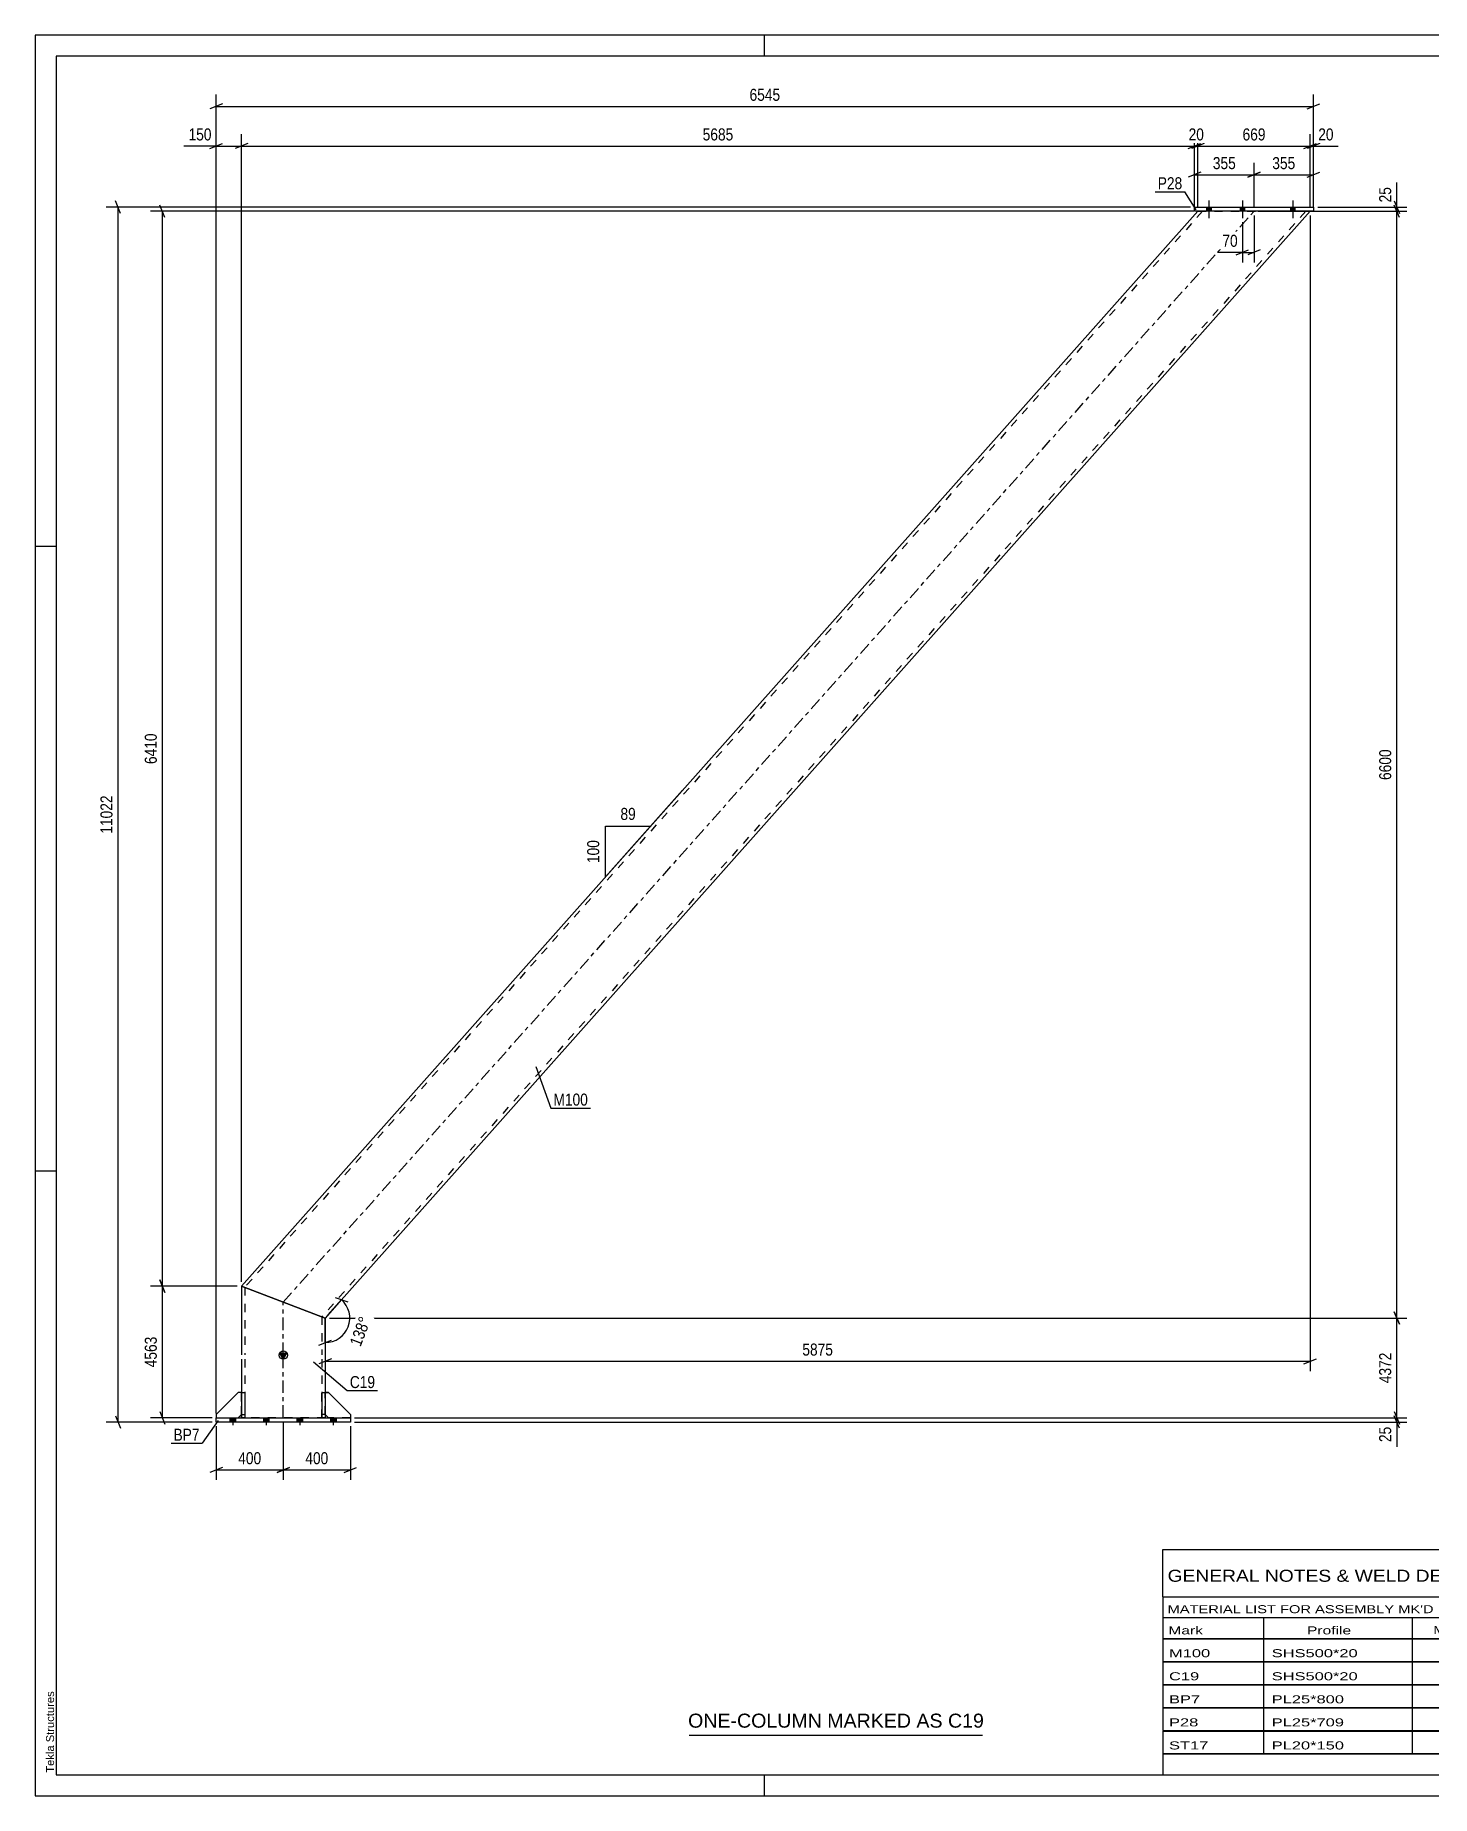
# Model space of a CAD drawing. Header units: millimetres. Extents: x 0 to 594, y 0 to 420.
# Drawn here: x 0 to 333.2, y 0 to 420 of the extents above; entities that cross this region are included whole.
import ezdxf

# ---------------------------------------------------------------- set-up
doc = ezdxf.new("R2010")
doc.units = ezdxf.units.MM
doc.linetypes.add('DXK_LINE_DOT2', pattern=[3.9198, 1.9599, -1.9599])
doc.linetypes.add('DXK_LINE_DOT3', pattern=[5.9187, 2.979, -0.9799, 0.9799, -0.9799])
doc.styles.add('Arial', font='ARIAL.TTF', dxfattribs={"height": 0.2})
doc.styles.add('Arial Narrow', font='ARIALN.TTF', dxfattribs={"height": 0.2})

# ---------------------------------------------------------------- blocks, each defined once
blk = doc.blocks.new('Unknown-708392216-1134')
at = {"color": 5, "linetype": 'Continuous'}
for p, q in [((594, 420), (0, 420)), ((0, 420), (0, 0)), ((174, 415), (174, 420)), ((589, 415), (5, 415)), ((5, 415), (5, 5)), ((5, 298), (0, 298)), ((5, 149), (0, 149)), ((5, 5), (589, 5)), ((174, 0), (174, 5)), ((0, 0), (594, 0))]:
    blk.add_line(p, q, dxfattribs=at)
at = {"color": 174, "linetype": 'Continuous', "style": 'Arial'}
blk.add_text('Tekla Structures', height=1.9102, rotation=90, dxfattribs=at).set_placement((4.5, 5.5))
blk = doc.blocks.new('Bolt-708392216-1570 - 1568')
at = {"linetype": 'Continuous'}
for points in [[(280.54, 378.99), (279.46, 378.99), (279.46, 377.99), (280.54, 377.99)], [(288.54, 378.99), (287.46, 378.99), (287.46, 377.99), (288.54, 377.99)], [(300.54, 378.99), (299.46, 378.99), (299.46, 377.99), (300.54, 377.99)]]:
    blk.add_hatch(color=1, dxfattribs=at).paths.add_polyline_path(points)
at = {"color": 1, "linetype": 'Continuous'}
for p, q in [((279.46, 378.99), (279.46, 377.99)), ((280, 380.59), (280, 376.39)), ((280.54, 378.99), (280.54, 377.99)), ((287.46, 378.99), (287.46, 377.99)), ((288, 380.59), (288, 376.39)), ((288.54, 378.99), (288.54, 377.99)), ((299.46, 378.99), (299.46, 377.99)), ((300, 380.59), (300, 376.39)), ((300.54, 378.99), (300.54, 377.99))]:
    blk.add_line(p, q, dxfattribs=at)
blk = doc.blocks.new('Part-708392216-1575 - 1568')
at = {"color": 2, "linetype": 'Continuous'}
for p, q in [((49.19, 121.6), (277.4, 377.99)), ((69.19, 113.98), (304.17, 377.99)), ((49.19, 121.6), (69.19, 113.98))]:
    blk.add_line(p, q, dxfattribs=at)
at = {"color": 7, "linetype": 'DXK_LINE_DOT2'}
for p, q in [((278.47, 377.99), (49.99, 121.29)), ((303.1, 377.99), (68.39, 114.29)), ((277.4, 377.99), (304.17, 377.99))]:
    blk.add_line(p, q, dxfattribs=at)
at = {"color": 7, "linetype": 'DXK_LINE_DOT3'}
blk.add_line((59.19, 117.79), (290.78, 377.99), dxfattribs=at)
blk = doc.blocks.new('Part-708392216-1597 - 1568')
at = {"linetype": 'Continuous'}
blk.add_hatch(color=2, dxfattribs=at).paths.add_polyline_path([(59.19, 104.23), (58.39, 105.63), (59.99, 105.63)])
at = {"color": 2, "linetype": 'Continuous'}
for p, q in [((49.19, 121.6), (49.19, 105.17)), ((69.19, 113.98), (49.19, 121.6)), ((69.19, 113.98), (69.19, 105.17)), ((59.19, 104.23), (58.39, 105.63)), ((58.39, 105.63), (59.99, 105.63)), ((59.99, 105.63), (59.19, 104.23)), ((49.19, 104.17), (49.19, 96.17)), ((69.19, 104.17), (69.19, 96.17))]:
    blk.add_line(p, q, dxfattribs=at)
at = {"color": 7, "linetype": 'DXK_LINE_DOT2'}
for p, q in [((49.99, 121.29), (49.99, 105.17)), ((68.39, 114.29), (68.39, 105.17)), ((49.99, 104.17), (49.99, 90.17)), ((68.39, 104.17), (68.39, 90.17)), ((49.19, 96.17), (49.19, 90.17)), ((69.19, 96.17), (69.19, 90.17)), ((69.19, 90.17), (49.19, 90.17))]:
    blk.add_line(p, q, dxfattribs=at)
at = {"color": 7, "linetype": 'DXK_LINE_DOT3'}
for p, q in [((59.19, 105.17), (59.19, 117.79)), ((59.19, 90.17), (59.19, 104.17))]:
    blk.add_line(p, q, dxfattribs=at)
at = {"color": 2, "linetype": 'Continuous'}
blk.add_circle((59.19, 105.13), 1, dxfattribs=at)
blk = doc.blocks.new('Bolt-708392216-1582 - 1568')
at = {"linetype": 'Continuous'}
for points in [[(47.85, 90.17), (46.53, 90.17), (46.53, 89.17), (47.85, 89.17)], [(47.85, 90.17), (46.53, 90.17), (46.53, 89.17), (47.85, 89.17)], [(47.85, 90.17), (46.53, 90.17), (46.53, 89.17), (47.85, 89.17)], [(47.85, 90.17), (46.53, 90.17), (46.53, 89.17), (47.85, 89.17)], [(55.85, 90.17), (54.53, 90.17), (54.53, 89.17), (55.85, 89.17)], [(55.85, 90.17), (54.53, 90.17), (54.53, 89.17), (55.85, 89.17)], [(63.85, 90.17), (62.53, 90.17), (62.53, 89.17), (63.85, 89.17)], [(63.85, 90.17), (62.53, 90.17), (62.53, 89.17), (63.85, 89.17)], [(71.85, 90.17), (70.53, 90.17), (70.53, 89.17), (71.85, 89.17)], [(71.85, 90.17), (70.53, 90.17), (70.53, 89.17), (71.85, 89.17)], [(71.85, 90.17), (70.53, 90.17), (70.53, 89.17), (71.85, 89.17)], [(71.85, 90.17), (70.53, 90.17), (70.53, 89.17), (71.85, 89.17)]]:
    blk.add_hatch(color=1, dxfattribs=at).paths.add_polyline_path(points)
at = {"color": 1, "linetype": 'Continuous'}
for p, q in [((46.53, 89.17), (46.53, 90.17)), ((46.53, 89.17), (46.53, 90.17)), ((46.53, 89.17), (46.53, 90.17)), ((46.53, 89.17), (46.53, 90.17)), ((47.19, 88.41), (47.19, 90.17)), ((47.19, 88.41), (47.19, 90.17)), ((47.19, 88.41), (47.19, 90.17)), ((47.19, 88.41), (47.19, 90.17)), ((47.85, 89.17), (47.85, 90.17)), ((47.85, 89.17), (47.85, 90.17)), ((47.85, 89.17), (47.85, 90.17)), ((47.85, 89.17), (47.85, 90.17)), ((54.53, 89.17), (54.53, 90.17)), ((54.53, 89.17), (54.53, 90.17)), ((55.19, 88.41), (55.19, 90.17)), ((55.19, 88.41), (55.19, 90.17)), ((55.85, 89.17), (55.85, 90.17)), ((55.85, 89.17), (55.85, 90.17)), ((62.53, 89.17), (62.53, 90.17)), ((62.53, 89.17), (62.53, 90.17)), ((63.19, 88.41), (63.19, 90.17)), ((63.19, 88.41), (63.19, 90.17)), ((63.85, 89.17), (63.85, 90.17)), ((63.85, 89.17), (63.85, 90.17)), ((70.53, 89.17), (70.53, 90.17)), ((70.53, 89.17), (70.53, 90.17)), ((70.53, 89.17), (70.53, 90.17)), ((70.53, 89.17), (70.53, 90.17)), ((71.19, 88.41), (71.19, 90.17)), ((71.19, 88.41), (71.19, 90.17)), ((71.19, 88.41), (71.19, 90.17)), ((71.19, 88.41), (71.19, 90.17)), ((71.85, 89.17), (71.85, 90.17)), ((71.85, 89.17), (71.85, 90.17)), ((71.85, 89.17), (71.85, 90.17)), ((71.85, 89.17), (71.85, 90.17))]:
    blk.add_line(p, q, dxfattribs=at)
blk = doc.blocks.new('Bolt-708392216-1598 - 1568')
at = {"linetype": 'Continuous'}
for points in [[(280.54, 378.99), (279.46, 378.99), (279.46, 377.99), (280.54, 377.99)], [(288.54, 378.99), (287.46, 378.99), (287.46, 377.99), (288.54, 377.99)], [(300.54, 378.99), (299.46, 378.99), (299.46, 377.99), (300.54, 377.99)]]:
    blk.add_hatch(color=1, dxfattribs=at).paths.add_polyline_path(points)
at = {"color": 1, "linetype": 'Continuous'}
for p, q in [((279.46, 378.99), (279.46, 377.99)), ((280, 380.59), (280, 376.39)), ((280.54, 378.99), (280.54, 377.99)), ((287.46, 378.99), (287.46, 377.99)), ((288, 380.59), (288, 376.39)), ((288.54, 378.99), (288.54, 377.99)), ((299.46, 378.99), (299.46, 377.99)), ((300, 380.59), (300, 376.39)), ((300.54, 378.99), (300.54, 377.99))]:
    blk.add_line(p, q, dxfattribs=at)
blk = doc.blocks.new('Part-708392216-1603 - 1568')
at = {"color": 2, "linetype": 'Continuous'}
for p, q in [((276.6, 377.99), (276.6, 378.99)), ((276.6, 378.99), (304.97, 378.99)), ((304.97, 378.99), (304.97, 377.99)), ((304.97, 377.99), (276.6, 377.99))]:
    blk.add_line(p, q, dxfattribs=at)
blk = doc.blocks.new('Part-708392216-1618 - 1568')
at = {"color": 2, "linetype": 'Continuous'}
for p, q in [((43.19, 89.17), (43.19, 90.17)), ((43.19, 90.17), (75.19, 90.17)), ((75.19, 89.17), (43.19, 89.17)), ((75.19, 90.17), (75.19, 89.17))]:
    blk.add_line(p, q, dxfattribs=at)
blk = doc.blocks.new('Part-708392216-1619 - 1568')
at = {"color": 2, "linetype": 'Continuous'}
for p, q in [((68.39, 96.17), (68.39, 90.17)), ((68.39, 96.17), (69.19, 96.17)), ((69.19, 96.17), (69.19, 90.17)), ((69.19, 90.97), (68.39, 90.97)), ((68.39, 90.17), (69.19, 90.17))]:
    blk.add_line(p, q, dxfattribs=at)
blk = doc.blocks.new('Part-708392216-1620 - 1568')
at = {"color": 2, "linetype": 'Continuous'}
for p, q in [((48.39, 96.17), (43.19, 90.97)), ((49.19, 96.17), (48.39, 96.17)), ((43.19, 90.97), (43.19, 90.17)), ((48.39, 90.17), (49.19, 90.97))]:
    blk.add_line(p, q, dxfattribs=at)
at = {"color": 7, "linetype": 'DXK_LINE_DOT2'}
for p, q in [((49.19, 96.17), (49.19, 90.97)), ((43.19, 90.17), (48.39, 90.17))]:
    blk.add_line(p, q, dxfattribs=at)
blk = doc.blocks.new('Part-708392216-1621 - 1568')
at = {"color": 7, "linetype": 'DXK_LINE_DOT2'}
for p, q in [((68.39, 90.17), (68.39, 96.17)), ((68.39, 96.17), (69.19, 96.17)), ((69.19, 96.17), (69.19, 90.17)), ((69.19, 90.97), (68.39, 90.97)), ((69.19, 90.17), (68.39, 90.17))]:
    blk.add_line(p, q, dxfattribs=at)
blk = doc.blocks.new('Part-708392216-1622 - 1568')
at = {"color": 7, "linetype": 'DXK_LINE_DOT2'}
for p, q in [((48.39, 96.17), (43.19, 90.97)), ((49.19, 96.17), (48.39, 96.17)), ((49.19, 90.97), (49.19, 96.17)), ((43.19, 90.97), (43.19, 90.17)), ((43.19, 90.17), (48.39, 90.17)), ((48.39, 90.17), (49.19, 90.97))]:
    blk.add_line(p, q, dxfattribs=at)
blk = doc.blocks.new('Part-708392216-1623 - 1568')
at = {"color": 2, "linetype": 'Continuous'}
for p, q in [((49.19, 96.17), (49.19, 90.17)), ((49.19, 96.17), (49.99, 96.17)), ((49.99, 96.17), (49.99, 90.17)), ((49.19, 90.97), (49.99, 90.97)), ((49.19, 90.17), (49.99, 90.17))]:
    blk.add_line(p, q, dxfattribs=at)
blk = doc.blocks.new('Part-708392216-1624 - 1568')
at = {"color": 2, "linetype": 'Continuous'}
for p, q in [((69.99, 96.17), (69.19, 96.17)), ((75.19, 90.97), (69.99, 96.17)), ((69.99, 90.17), (69.19, 90.97)), ((75.19, 90.97), (75.19, 90.17))]:
    blk.add_line(p, q, dxfattribs=at)
at = {"color": 7, "linetype": 'DXK_LINE_DOT2'}
for p, q in [((69.19, 90.97), (69.19, 96.17)), ((75.19, 90.17), (69.99, 90.17))]:
    blk.add_line(p, q, dxfattribs=at)
blk = doc.blocks.new('Part-708392216-1625 - 1568')
at = {"color": 7, "linetype": 'DXK_LINE_DOT2'}
for p, q in [((49.19, 90.17), (49.19, 96.17)), ((49.19, 96.17), (49.99, 96.17)), ((49.99, 96.17), (49.99, 90.17)), ((49.19, 90.97), (49.99, 90.97)), ((49.99, 90.17), (49.19, 90.17))]:
    blk.add_line(p, q, dxfattribs=at)
blk = doc.blocks.new('Part-708392216-1626 - 1568')
at = {"color": 7, "linetype": 'DXK_LINE_DOT2'}
for p, q in [((69.19, 90.97), (69.19, 96.17)), ((69.19, 96.17), (69.99, 96.17)), ((69.99, 96.17), (75.19, 90.97)), ((69.99, 90.17), (69.19, 90.97)), ((75.19, 90.17), (69.99, 90.17)), ((75.19, 90.97), (75.19, 90.17))]:
    blk.add_line(p, q, dxfattribs=at)
blk = doc.blocks.new('StraightDimension-708392216-5491 - 1568')
at = {"color": 7, "linetype": 'Continuous'}
for p, q in [((288, 375.39), (288, 365.77)), ((290.78, 376.99), (290.78, 365.77)), ((286.5, 367.57), (289.5, 368.77)), ((288, 368.17), (290.78, 368.17)), ((292.28, 368.77), (289.28, 367.57))]:
    blk.add_line(p, q, dxfattribs=at)
at = {"color": 0}
blk.add_wipeout([(287.47, 368.92), (287.47, 373.12), (282.62, 373.12), (282.62, 368.92)], dxfattribs=at)
at = {"color": 7, "linetype": 'Continuous'}
blk.add_line((288, 368.17), (282.09, 368.17), dxfattribs=at)
blk.add_line((288, 368.17), (282.09, 368.17), dxfattribs=at)
at = {"color": 3, "style": 'Arial Narrow'}
blk.add_text('70', height=2.863, dxfattribs=at).set_placement((283.22, 369.52))
blk = doc.blocks.new('StraightDimension-708392216-1790 - 1568')
at = {"color": 7, "linetype": 'Continuous'}
for p, q in [((70.19, 113.98), (327.25, 113.98)), ((325.45, 112.48), (324.25, 115.48)), ((324.85, 90.17), (324.85, 113.98)), ((76.19, 90.17), (327.25, 90.17)), ((324.25, 91.67), (325.45, 88.67))]:
    blk.add_line(p, q, dxfattribs=at)
at = {"color": 0}
blk.add_wipeout([(324.1, 106.33), (319.9, 106.33), (319.9, 97.82), (324.1, 97.82)], dxfattribs=at)
at = {"color": 3, "style": 'Arial Narrow'}
blk.add_text('4372', height=2.863, rotation=90.0002, dxfattribs=at).set_placement((323.5, 98.42))
blk = doc.blocks.new('StraightDimension-708392216-1875 - 1568')
at = {"color": 7, "linetype": 'Continuous'}
for p, q in [((304.17, 378.99), (304.17, 396.4)), ((304.97, 378.99), (304.97, 396.4)), ((302.67, 392.95), (305.67, 394.15)), ((306.47, 394.15), (303.47, 392.95)), ((304.17, 393.55), (304.97, 393.55))]:
    blk.add_line(p, q, dxfattribs=at)
at = {"color": 0}
blk.add_wipeout([(310.35, 394.3), (310.35, 398.5), (305.5, 398.5), (305.5, 394.3)], dxfattribs=at)
at = {"color": 7, "linetype": 'Continuous'}
blk.add_line((304.97, 393.55), (310.88, 393.55), dxfattribs=at)
blk.add_line((304.97, 393.55), (310.88, 393.55), dxfattribs=at)
at = {"color": 3, "style": 'Arial Narrow'}
blk.add_text('20', height=2.863, dxfattribs=at).set_placement((306.1, 394.9))
blk = doc.blocks.new('StraightDimension-708392216-1806 - 1568')
at = {"color": 7, "linetype": 'Continuous'}
for p, q in [((325.45, 376.49), (324.25, 379.49)), ((291.78, 377.99), (327.25, 377.99)), ((324.85, 113.98), (324.85, 377.99)), ((70.19, 113.98), (327.25, 113.98)), ((324.25, 115.48), (325.45, 112.48))]:
    blk.add_line(p, q, dxfattribs=at)
at = {"color": 0}
blk.add_wipeout([(324.1, 250.24), (319.9, 250.24), (319.9, 241.73), (324.1, 241.73)], dxfattribs=at)
at = {"color": 3, "style": 'Arial Narrow'}
blk.add_text('6600', height=2.863, rotation=90.0002, dxfattribs=at).set_placement((323.5, 242.33))
blk = doc.blocks.new('StraightDimension-708392216-1750 - 1568')
at = {"color": 7, "linetype": 'Continuous'}
for p, q in [((44.69, 403.6), (41.69, 402.4)), ((43.19, 91.17), (43.19, 405.85)), ((303.47, 402.4), (306.47, 403.6)), ((304.97, 378.99), (304.97, 405.85)), ((43.19, 403), (304.97, 403))]:
    blk.add_line(p, q, dxfattribs=at)
at = {"color": 0}
blk.add_wipeout([(178.34, 403.75), (178.34, 407.95), (169.82, 407.95), (169.82, 403.75)], dxfattribs=at)
at = {"color": 3, "style": 'Arial Narrow'}
blk.add_text('6545', height=2.863, dxfattribs=at).set_placement((170.42, 404.35))
blk = doc.blocks.new('StraightDimension-708392216-1629 - 1568')
at = {"color": 7, "linetype": 'Continuous'}
for p, q in [((304.17, 376.99), (304.17, 101.27)), ((69.19, 112.98), (69.19, 101.27)), ((70.69, 104.27), (67.69, 103.07)), ((69.19, 103.67), (304.17, 103.67)), ((302.67, 103.07), (305.67, 104.27))]:
    blk.add_line(p, q, dxfattribs=at)
at = {"color": 0}
blk.add_wipeout([(190.94, 104.42), (190.94, 108.62), (182.42, 108.62), (182.42, 104.42)], dxfattribs=at)
at = {"color": 3, "style": 'Arial Narrow'}
blk.add_text('5875', height=2.863, dxfattribs=at).set_placement((183.02, 105.02))
blk = doc.blocks.new('AngleDimension-708392216-1659 - 1568')
at = {"color": 7, "linetype": 'Continuous'}
for p, q in [((73.08, 118.36), (69.19, 113.98)), ((69.85, 114.73), (73.08, 118.36)), ((71.56, 118.91), (74.6, 117.81)), ((69.19, 108.12), (69.19, 113.98)), ((67.69, 107.52), (70.69, 108.72))]:
    blk.add_line(p, q, dxfattribs=at)
blk.add_arc((69.19, 113.98), 5.86, 270, 48.328, dxfattribs=at)
at = {"color": 0}
blk.add_wipeout([(80.91, 113.96), (76.98, 115.45), (74.03, 107.71), (77.96, 106.21)], dxfattribs=at)
at = {"color": 3, "style": 'Arial Narrow'}
blk.add_text('138°', height=2.863, rotation=69.1617, dxfattribs=at).set_placement((77.61, 106.99))
blk = doc.blocks.new('StraightDimension-708392216-1737 - 1568')
at = {"color": 7, "linetype": 'Continuous'}
for p, q in [((275.6, 378.99), (16.93, 378.99)), ((20.38, 377.49), (19.18, 380.49)), ((19.78, 89.17), (19.78, 378.99)), ((42.19, 89.17), (16.93, 89.17)), ((19.18, 90.67), (20.38, 87.67))]:
    blk.add_line(p, q, dxfattribs=at)
at = {"color": 0}
blk.add_wipeout([(19.03, 239.25), (14.83, 239.25), (14.83, 228.91), (19.03, 228.91)], dxfattribs=at)
at = {"color": 3, "style": 'Arial Narrow'}
blk.add_text('11022', height=2.863, rotation=90.0002, dxfattribs=at).set_placement((18.43, 229.51))
blk = doc.blocks.new('StraightDimension-708392216-1760 - 1568')
at = {"color": 7, "linetype": 'Continuous'}
for p, q in [((278.1, 387.31), (275.1, 386.11)), ((276.6, 378.99), (276.6, 389.56)), ((276.6, 386.71), (290.78, 386.71)), ((289.28, 386.11), (292.28, 387.31)), ((290.78, 378.99), (290.78, 389.56))]:
    blk.add_line(p, q, dxfattribs=at)
at = {"color": 0}
blk.add_wipeout([(287.03, 387.46), (287.03, 391.66), (280.35, 391.66), (280.35, 387.46)], dxfattribs=at)
at = {"color": 3, "style": 'Arial Narrow'}
blk.add_text('355', height=2.863, dxfattribs=at).set_placement((280.95, 388.06))
blk = doc.blocks.new('StraightDimension-708392216-1770 - 1568')
at = {"color": 7, "linetype": 'Continuous'}
for p, q in [((292.28, 387.31), (289.28, 386.11)), ((290.78, 378.99), (290.78, 389.56)), ((290.78, 386.71), (304.97, 386.71)), ((303.47, 386.11), (306.47, 387.31)), ((304.97, 378.99), (304.97, 389.56))]:
    blk.add_line(p, q, dxfattribs=at)
at = {"color": 0}
blk.add_wipeout([(301.22, 387.46), (301.22, 391.66), (294.54, 391.66), (294.54, 387.46)], dxfattribs=at)
at = {"color": 3, "style": 'Arial Narrow'}
blk.add_text('355', height=2.863, dxfattribs=at).set_placement((295.14, 388.06))
blk = doc.blocks.new('StraightDimension-708392216-1781 - 1568')
at = {"color": 7, "linetype": 'Continuous'}
for p, q in [((76.19, 90.17), (327.25, 90.17)), ((76.19, 89.17), (327.25, 89.17)), ((324.25, 91.67), (325.45, 88.67)), ((325.45, 87.67), (324.25, 90.67)), ((324.85, 89.17), (324.85, 90.17))]:
    blk.add_line(p, q, dxfattribs=at)
at = {"color": 0}
blk.add_wipeout([(324.1, 88.64), (319.9, 88.64), (319.9, 83.78), (324.1, 83.78)], dxfattribs=at)
at = {"color": 7, "linetype": 'Continuous'}
blk.add_line((324.85, 89.17), (324.85, 83.26), dxfattribs=at)
blk.add_line((324.85, 89.17), (324.85, 83.26), dxfattribs=at)
at = {"color": 3, "style": 'Arial Narrow'}
blk.add_text('25', height=2.863, rotation=90.0002, dxfattribs=at).set_placement((323.5, 84.38))
blk = doc.blocks.new('StraightDimension-708392216-1887 - 1568')
at = {"color": 7, "linetype": 'Continuous'}
for p, q in [((277.4, 378.99), (277.4, 396.4)), ((304.17, 378.99), (304.17, 396.4)), ((278.9, 394.15), (275.9, 392.95)), ((277.4, 393.55), (304.17, 393.55)), ((302.67, 392.95), (305.67, 394.15))]:
    blk.add_line(p, q, dxfattribs=at)
at = {"color": 0}
blk.add_wipeout([(294.13, 394.3), (294.13, 398.5), (287.44, 398.5), (287.44, 394.3)], dxfattribs=at)
at = {"color": 3, "style": 'Arial Narrow'}
blk.add_text('669', height=2.863, dxfattribs=at).set_placement((288.04, 394.9))
blk = doc.blocks.new('StraightDimension-708392216-1823 - 1568')
at = {"color": 7, "linetype": 'Continuous'}
for p, q in [((305.97, 378.99), (327.25, 378.99)), ((324.25, 380.49), (325.45, 377.49)), ((325.45, 376.49), (324.25, 379.49)), ((324.85, 377.99), (324.85, 378.99)), ((291.78, 377.99), (327.25, 377.99))]:
    blk.add_line(p, q, dxfattribs=at)
at = {"color": 0}
blk.add_wipeout([(324.1, 384.37), (319.9, 384.37), (319.9, 379.51), (324.1, 379.51)], dxfattribs=at)
at = {"color": 7, "linetype": 'Continuous'}
blk.add_line((324.85, 378.99), (324.85, 384.89), dxfattribs=at)
blk.add_line((324.85, 378.99), (324.85, 384.89), dxfattribs=at)
at = {"color": 3, "style": 'Arial Narrow'}
blk.add_text('25', height=2.863, rotation=90.0002, dxfattribs=at).set_placement((323.5, 380.11))
blk = doc.blocks.new('StraightDimension-708392216-1834 - 1568')
at = {"color": 7, "linetype": 'Continuous'}
for p, q in [((59.19, 89.17), (59.19, 75.35)), ((75.19, 88.17), (75.19, 75.35)), ((60.69, 78.35), (57.69, 77.15)), ((59.19, 77.75), (75.19, 77.75)), ((73.69, 77.15), (76.69, 78.35))]:
    blk.add_line(p, q, dxfattribs=at)
at = {"color": 0}
blk.add_wipeout([(70.53, 78.5), (70.53, 82.7), (63.84, 82.7), (63.84, 78.5)], dxfattribs=at)
at = {"color": 3, "style": 'Arial Narrow'}
blk.add_text('400', height=2.863, dxfattribs=at).set_placement((64.44, 79.1))
blk = doc.blocks.new('StraightDimension-708392216-1907 - 1568')
at = {"color": 7, "linetype": 'Continuous'}
for p, q in [((49.19, 122.6), (49.19, 396.4)), ((276.6, 378.99), (276.6, 396.4)), ((50.69, 394.15), (47.69, 392.95)), ((49.19, 393.55), (276.6, 393.55)), ((275.1, 392.95), (278.1, 394.15))]:
    blk.add_line(p, q, dxfattribs=at)
at = {"color": 0}
blk.add_wipeout([(167.15, 394.3), (167.15, 398.5), (158.64, 398.5), (158.64, 394.3)], dxfattribs=at)
at = {"color": 3, "style": 'Arial Narrow'}
blk.add_text('5685', height=2.863, dxfattribs=at).set_placement((159.24, 394.9))
blk = doc.blocks.new('StraightDimension-708392216-1843 - 1568')
at = {"color": 7, "linetype": 'Continuous'}
for p, q in [((59.19, 89.17), (59.19, 75.35)), ((43.19, 88.17), (43.19, 75.35)), ((44.69, 78.35), (41.69, 77.15)), ((43.19, 77.75), (59.19, 77.75)), ((57.69, 77.15), (60.69, 78.35))]:
    blk.add_line(p, q, dxfattribs=at)
at = {"color": 0}
blk.add_wipeout([(54.53, 78.5), (54.53, 82.7), (47.84, 82.7), (47.84, 78.5)], dxfattribs=at)
at = {"color": 3, "style": 'Arial Narrow'}
blk.add_text('400', height=2.863, dxfattribs=at).set_placement((48.44, 79.1))
blk = doc.blocks.new('StraightDimension-708392216-1853 - 1568')
at = {"color": 7, "linetype": 'Continuous'}
for p, q in [((30.95, 376.49), (29.75, 379.49)), ((276.4, 377.99), (27.5, 377.99)), ((30.35, 121.6), (30.35, 377.99)), ((29.75, 123.1), (30.95, 120.1)), ((48.19, 121.6), (27.5, 121.6))]:
    blk.add_line(p, q, dxfattribs=at)
at = {"color": 0}
blk.add_wipeout([(29.6, 254.05), (25.4, 254.05), (25.4, 245.53), (29.6, 245.53)], dxfattribs=at)
at = {"color": 3, "style": 'Arial Narrow'}
blk.add_text('6410', height=2.863, rotation=90.0002, dxfattribs=at).set_placement((29, 246.13))
blk = doc.blocks.new('StraightDimension-708392216-1863 - 1568')
at = {"color": 7, "linetype": 'Continuous'}
for p, q in [((30.95, 120.1), (29.75, 123.1)), ((48.19, 121.6), (27.5, 121.6)), ((30.35, 90.17), (30.35, 121.6)), ((42.19, 90.17), (27.5, 90.17)), ((29.75, 91.67), (30.95, 88.67))]:
    blk.add_line(p, q, dxfattribs=at)
at = {"color": 0}
blk.add_wipeout([(29.6, 110.14), (25.4, 110.14), (25.4, 101.62), (29.6, 101.62)], dxfattribs=at)
at = {"color": 3, "style": 'Arial Narrow'}
blk.add_text('4563', height=2.863, rotation=90.0002, dxfattribs=at).set_placement((29, 102.22))
blk = doc.blocks.new('StraightDimension-708392216-1896 - 1568')
at = {"color": 7, "linetype": 'Continuous'}
for p, q in [((276.6, 378.99), (276.6, 396.4)), ((277.4, 378.99), (277.4, 396.4)), ((275.1, 392.95), (278.1, 394.15)), ((278.9, 394.15), (275.9, 392.95)), ((276.6, 393.55), (277.4, 393.55))]:
    blk.add_line(p, q, dxfattribs=at)
at = {"color": 0}
blk.add_wipeout([(279.43, 394.3), (279.43, 398.5), (274.57, 398.5), (274.57, 394.3)], dxfattribs=at)
at = {"color": 3, "style": 'Arial Narrow'}
blk.add_text('20', height=2.863, dxfattribs=at).set_placement((275.17, 394.9))
blk = doc.blocks.new('StraightDimension-708392216-1923 - 1568')
at = {"color": 7, "linetype": 'Continuous'}
for p, q in [((43.19, 91.17), (43.19, 396.4)), ((49.19, 122.6), (49.19, 396.4)), ((41.69, 392.95), (44.69, 394.15)), ((43.19, 393.55), (49.19, 393.55)), ((50.69, 394.15), (47.69, 392.95))]:
    blk.add_line(p, q, dxfattribs=at)
at = {"color": 0}
blk.add_wipeout([(42.66, 394.3), (42.66, 398.5), (35.98, 398.5), (35.98, 394.3)], dxfattribs=at)
at = {"color": 7, "linetype": 'Continuous'}
blk.add_line((43.19, 393.55), (35.45, 393.55), dxfattribs=at)
blk.add_line((43.19, 393.55), (35.45, 393.55), dxfattribs=at)
at = {"color": 3, "style": 'Arial Narrow'}
blk.add_text('150', height=2.863, dxfattribs=at).set_placement((36.58, 394.9))
blk = doc.blocks.new('AngleDimension-708392216-4715 - 1568')
at = {"color": 7, "linetype": 'Continuous'}
for p, q in [((154.45, 239.86), (146.83, 231.3)), ((136.06, 231.3), (146.83, 231.3)), ((136.06, 219.19), (146.83, 231.3)), ((136.06, 219.19), (136.06, 231.3))]:
    blk.add_line(p, q, dxfattribs=at)
at = {"color": 0}
for points in [[(143.87, 232.2), (143.87, 236.4), (139.02, 236.4), (139.02, 232.2)], [(135.16, 228.59), (130.96, 228.59), (130.96, 221.9), (135.16, 221.9)]]:
    blk.add_wipeout(points, dxfattribs=at)
at = {"color": 3, "style": 'Arial Narrow'}
blk.add_text('89', height=2.863, dxfattribs=at).set_placement((139.62, 232.8))
blk.add_text('100', height=2.863, rotation=90.0002, dxfattribs=at).set_placement((134.56, 222.5))
blk = doc.blocks.new('Unknown-708392216-5555')
at = {"color": 7, "linetype": 'Continuous'}
for p, q in [((269, 58.75), (429, 58.75)), ((269, 47.5), (269, 58.75)), ((429, 58.75), (429, 47.5)), ((269, 47.5), (429, 47.5)), ((269, 47.5), (269, 42.5)), ((429, 47.5), (429, 42.5)), ((269, 42.5), (429, 42.5)), ((269, 42.5), (269, 37.5)), ((293, 42.5), (293, 37.5)), ((328.5, 42.5), (328.5, 37.5)), ((354.5, 42.5), (354.5, 37.5)), ((367.5, 42.5), (367.5, 37.5)), ((385, 42.5), (385, 37.5)), ((407, 42.5), (407, 37.5)), ((429, 42.5), (429, 37.5)), ((269, 37.5), (429, 37.5)), ((269, 37.45), (269, 32.05)), ((269, 37.45), (429, 37.45)), ((293, 37.5), (293, 32)), ((328.5, 37.5), (328.5, 32)), ((354.5, 37.5), (354.5, 32)), ((367.5, 37.5), (367.5, 32)), ((385, 37.5), (385, 32)), ((407, 37.5), (407, 32)), ((429, 37.45), (429, 32.05)), ((269, 32.05), (429, 32.05)), ((269, 31.95), (269, 26.55)), ((269, 31.95), (429, 31.95)), ((293, 32), (293, 26.5)), ((328.5, 32), (328.5, 26.5)), ((354.5, 32), (354.5, 26.5)), ((367.5, 32), (367.5, 26.5)), ((385, 32), (385, 26.5)), ((407, 32), (407, 26.5)), ((429, 31.95), (429, 26.55)), ((269, 26.55), (429, 26.55)), ((269, 26.45), (269, 21.05)), ((269, 26.45), (429, 26.45)), ((293, 26.5), (293, 21)), ((328.5, 26.5), (328.5, 21)), ((354.5, 26.5), (354.5, 21)), ((367.5, 26.5), (367.5, 21)), ((385, 26.5), (385, 21)), ((407, 26.5), (407, 21)), ((429, 26.45), (429, 21.05)), ((269, 21.05), (429, 21.05)), ((293, 21), (293, 15.5)), ((328.5, 21), (328.5, 15.5)), ((354.5, 21), (354.5, 15.5)), ((367.5, 21), (367.5, 15.5)), ((385, 21), (385, 15.5)), ((407, 21), (407, 15.5)), ((269, 20.95), (269, 15.55)), ((269, 20.95), (429, 20.95)), ((429, 20.95), (429, 15.55)), ((269, 15.55), (429, 15.55)), ((269, 15.45), (269, 10.05)), ((269, 15.45), (429, 15.45)), ((293, 15.5), (293, 10)), ((328.5, 15.5), (328.5, 10)), ((354.5, 15.5), (354.5, 10)), ((367.5, 15.5), (367.5, 10)), ((385, 15.5), (385, 10)), ((407, 15.5), (407, 10)), ((429, 15.45), (429, 10.05)), ((269, 10.05), (429, 10.05)), ((269, 10), (429, 10)), ((269, 10), (269, 5)), ((385, 10), (385, 5)), ((407, 10), (407, 5)), ((429, 10), (429, 5)), ((269, 5), (429, 5))]:
    blk.add_line(p, q, dxfattribs=at)
at = {"color": 7, "style": 'Arial Narrow'}
for s, height, width, p in [('GENERAL NOTES & WELD DETAILS :', 2.8633, 1.4, (270.15, 51.06)), ('REFER TYP DRAWING TYP-01', 1.9089, 1.6, (353.7, 51.16)), ("MATERIAL LIST FOR ASSEMBLY MK'D", 1.9089, 1.6, (270.15, 43.56)), ('C19', 1.909, 1.794707, (365.2, 43.47)), ('1', 1.91, 1.794707, (391.08, 43.56)), ('No. Required', 1.9089, 1.6, (400.41, 43.56)), ('Mark', 1.909, 1.7, (270.34, 38.5)), ('Profile', 1.909, 1.7, (303.41, 38.5)), ('Material', 1.909, 1.7, (333.54, 38.56)), ('No.', 1.909, 1.7, (358.5, 38.56)), ('Length', 1.909, 1.7, (369, 38.56)), ('Area', 1.909, 1.7, (391.5, 38.56)), ('Weight', 1.909, 1.7, (411, 38.56))]:
    blk.add_text(s, height=height, dxfattribs=dict(at, width=width)).set_placement(p)
at = {"color": 7, "linetype": 'Continuous', "style": 'Arial Narrow'}
for s, height, width, p in [('M100', 1.909, 1.794707, (270.5, 33.06)), ('SHS500*20', 1.909, 1.794707, (295, 33.06)), ('E350', 1.909, 1.794707, (334.74, 33.06)), ('1', 1.91, 1.794707, (358.86, 33.06)), ('9026', 1.909, 1.794707, (371.58, 33.06)), ('17.5', 1.909, 1.794707, (393.13, 33.06)), ('2625.1', 1.909, 1.794707, (409.77, 33.06)), ('C19', 1.909, 1.794707, (270.5, 27.56)), ('SHS500*20', 1.909, 1.794707, (295, 27.56)), ('E350', 1.909, 1.794707, (334.74, 27.56)), ('1', 1.91, 1.794707, (358.86, 27.56)), ('4563', 1.909, 1.794707, (371.58, 27.56)), ('9.0', 1.909, 1.794707, (395.32, 27.56)), ('1346.7', 1.909, 1.794707, (409.77, 27.56)), ('BP7', 1.909, 1.794707, (270.5, 22.06)), ('PL25*800', 1.909, 1.794707, (295, 22.06)), ('E350', 1.909, 1.794707, (334.74, 22.06)), ('1', 1.91, 1.794707, (358.86, 22.06)), ('800', 1.909, 1.794707, (373.77, 22.06)), ('1.4', 1.909, 1.794707, (395.32, 22.06)), ('125.6', 1.909, 1.794707, (411.96, 22.06)), ('P28', 1.909, 1.794707, (270.5, 16.56)), ('PL25*709', 1.909, 1.794707, (295, 16.56)), ('E350', 1.909, 1.794707, (334.74, 16.56)), ('1', 1.91, 1.794707, (358.86, 16.56)), ('740', 1.909, 1.794707, (373.77, 16.56)), ('1.1', 1.909, 1.794707, (395.32, 16.56)), ('103.0', 1.909, 1.794707, (411.96, 16.56)), ('ST17', 1.909, 1.794707, (270.5, 11.06)), ('PL20*150', 1.909, 1.794707, (295, 11.06)), ('E350', 1.909, 1.794707, (334.74, 11.06)), ('8', 1.91, 1.794707, (358.86, 11.06)), ('150', 1.909, 1.794707, (373.77, 11.06)), ('0.0', 1.909, 1.794707, (395.32, 11.06)), ('17.4', 1.909, 1.794707, (414.14, 11.06)), ('Total', 1.909, 1.7, (371.33, 6.5)), ('29.2', 1.909, 1.794707, (392.64, 6.5)), ('4217.8', 1.909, 1.794707, (409.77, 6.5))]:
    blk.add_text(s, height=height, dxfattribs=dict(at, width=width)).set_placement(p)
blk = doc.blocks.new('Unknown-708392216-5556')
at = {"color": 7, "linetype": 'Continuous'}
blk.add_line((156, 14.5), (226, 14.5), dxfattribs=at)
at = {"color": 7, "style": 'Arial'}
blk.add_text('ONE-COLUMN MARKED AS C19', height=3.3428, dxfattribs=at).set_placement((155.76, 16.25))
blk = doc.blocks.new('Mark-708392216-1571 - 1568')
at = {"color": 0}
blk.add_wipeout([(131.86, 164.65), (131.86, 167.65), (123.64, 167.65), (123.64, 164.65)], dxfattribs=at)
blk.add_wipeout([(131.86, 164.65), (131.86, 167.65), (123.64, 167.65), (123.64, 164.65)], dxfattribs=at)
at = {"color": 30, "linetype": 'Continuous'}
for p, q in [((119.41, 173.97), (123.04, 164.05)), ((123.04, 164.05), (132.46, 164.05))]:
    blk.add_line(p, q, dxfattribs=at)
at = {"color": 3, "style": 'Arial Narrow'}
blk.add_text('M100', height=2.863, dxfattribs=at).set_placement((123.64, 164.65))
blk = doc.blocks.new('Mark-708392216-1593 - 1568')
at = {"color": 0}
blk.add_wipeout([(81.09, 97.27), (81.09, 100.27), (75.06, 100.27), (75.06, 97.27)], dxfattribs=at)
blk.add_wipeout([(81.09, 97.27), (81.09, 100.27), (75.06, 100.27), (75.06, 97.27)], dxfattribs=at)
at = {"color": 30, "linetype": 'Continuous'}
for p, q in [((66.36, 103.55), (74.46, 96.67)), ((74.46, 96.67), (81.69, 96.67))]:
    blk.add_line(p, q, dxfattribs=at)
at = {"color": 3, "style": 'Arial Narrow'}
blk.add_text('C19', height=2.863, dxfattribs=at).set_placement((75.06, 97.27))
blk = doc.blocks.new('Mark-708392216-1599 - 1568')
at = {"color": 0}
blk.add_wipeout([(273.66, 383.25), (273.66, 386.25), (267.81, 386.25), (267.81, 383.25)], dxfattribs=at)
blk.add_wipeout([(273.66, 383.25), (273.66, 386.25), (267.81, 386.25), (267.81, 383.25)], dxfattribs=at)
at = {"color": 30, "linetype": 'Continuous'}
for p in [(267.21, 382.65), (276.98, 378.35)]:
    blk.add_line(p, (274.26, 382.65), dxfattribs=at)
at = {"color": 3, "style": 'Arial Narrow'}
blk.add_text('P28', height=2.863, dxfattribs=at).set_placement((267.81, 383.25))
blk = doc.blocks.new('Mark-708392216-1614 - 1568')
at = {"color": 0}
blk.add_wipeout([(39.21, 84.69), (39.21, 87.69), (33, 87.69), (33, 84.69)], dxfattribs=at)
blk.add_wipeout([(39.21, 84.69), (39.21, 87.69), (33, 87.69), (33, 84.69)], dxfattribs=at)
at = {"color": 30, "linetype": 'Continuous'}
for p in [(43.62, 89.53), (32.4, 84.09)]:
    blk.add_line(p, (39.81, 84.09), dxfattribs=at)
at = {"color": 3, "style": 'Arial Narrow'}
blk.add_text('BP7', height=2.863, dxfattribs=at).set_placement((33, 84.69))

msp = doc.modelspace()

# ---------------------------------------------------------------- block references
for name in ['Unknown-708392216-1134', 'Part-708392216-1603 - 1568', 'Bolt-708392216-1570 - 1568', 'Bolt-708392216-1598 - 1568', 'Part-708392216-1575 - 1568', 'Part-708392216-1597 - 1568', 'Part-708392216-1620 - 1568', 'Part-708392216-1622 - 1568', 'Part-708392216-1623 - 1568', 'Part-708392216-1625 - 1568', 'Part-708392216-1619 - 1568', 'Part-708392216-1621 - 1568', 'Part-708392216-1624 - 1568', 'Part-708392216-1626 - 1568', 'Part-708392216-1618 - 1568', 'Bolt-708392216-1582 - 1568', 'Unknown-708392216-5555', 'Unknown-708392216-5556']:
    msp.add_blockref(name, (0, 0))

# ---------------------------------------------------------------- next in the draw order: block references
for name in ['StraightDimension-708392216-1875 - 1568', 'StraightDimension-708392216-5491 - 1568', 'StraightDimension-708392216-1790 - 1568']:
    msp.add_blockref(name, (0, 0))

# ---------------------------------------------------------------- next in the draw order: block references
msp.add_blockref('StraightDimension-708392216-1806 - 1568', (0, 0))

# ---------------------------------------------------------------- next in the draw order: block references
msp.add_blockref('StraightDimension-708392216-1750 - 1568', (0, 0))

# ---------------------------------------------------------------- next in the draw order: block references
msp.add_blockref('StraightDimension-708392216-1629 - 1568', (0, 0))

# ---------------------------------------------------------------- next in the draw order: block references
msp.add_blockref('AngleDimension-708392216-1659 - 1568', (0, 0))

# ---------------------------------------------------------------- next in the draw order: block references
msp.add_blockref('StraightDimension-708392216-1737 - 1568', (0, 0))

# ---------------------------------------------------------------- next in the draw order: block references
for name in ['StraightDimension-708392216-1760 - 1568', 'Mark-708392216-1593 - 1568', 'StraightDimension-708392216-1781 - 1568']:
    msp.add_blockref(name, (0, 0))

# ---------------------------------------------------------------- next in the draw order: block references
for name in ['StraightDimension-708392216-1770 - 1568', 'StraightDimension-708392216-1834 - 1568']:
    msp.add_blockref(name, (0, 0))

# ---------------------------------------------------------------- next in the draw order: block references
for name in ['StraightDimension-708392216-1887 - 1568', 'StraightDimension-708392216-1843 - 1568']:
    msp.add_blockref(name, (0, 0))

# ---------------------------------------------------------------- next in the draw order: block references
for name in ['StraightDimension-708392216-1907 - 1568', 'StraightDimension-708392216-1823 - 1568']:
    msp.add_blockref(name, (0, 0))

# ---------------------------------------------------------------- next in the draw order: block references
msp.add_blockref('StraightDimension-708392216-1853 - 1568', (0, 0))

# ---------------------------------------------------------------- next in the draw order: block references
for name in ['StraightDimension-708392216-1896 - 1568', 'AngleDimension-708392216-4715 - 1568', 'Mark-708392216-1571 - 1568', 'StraightDimension-708392216-1863 - 1568']:
    msp.add_blockref(name, (0, 0))

# ---------------------------------------------------------------- next in the draw order: block references
for name in ['StraightDimension-708392216-1923 - 1568', 'Mark-708392216-1599 - 1568']:
    msp.add_blockref(name, (0, 0))

# ---------------------------------------------------------------- next in the draw order: block references
msp.add_blockref('Mark-708392216-1614 - 1568', (0, 0))

doc.saveas('drawing.dxf')
